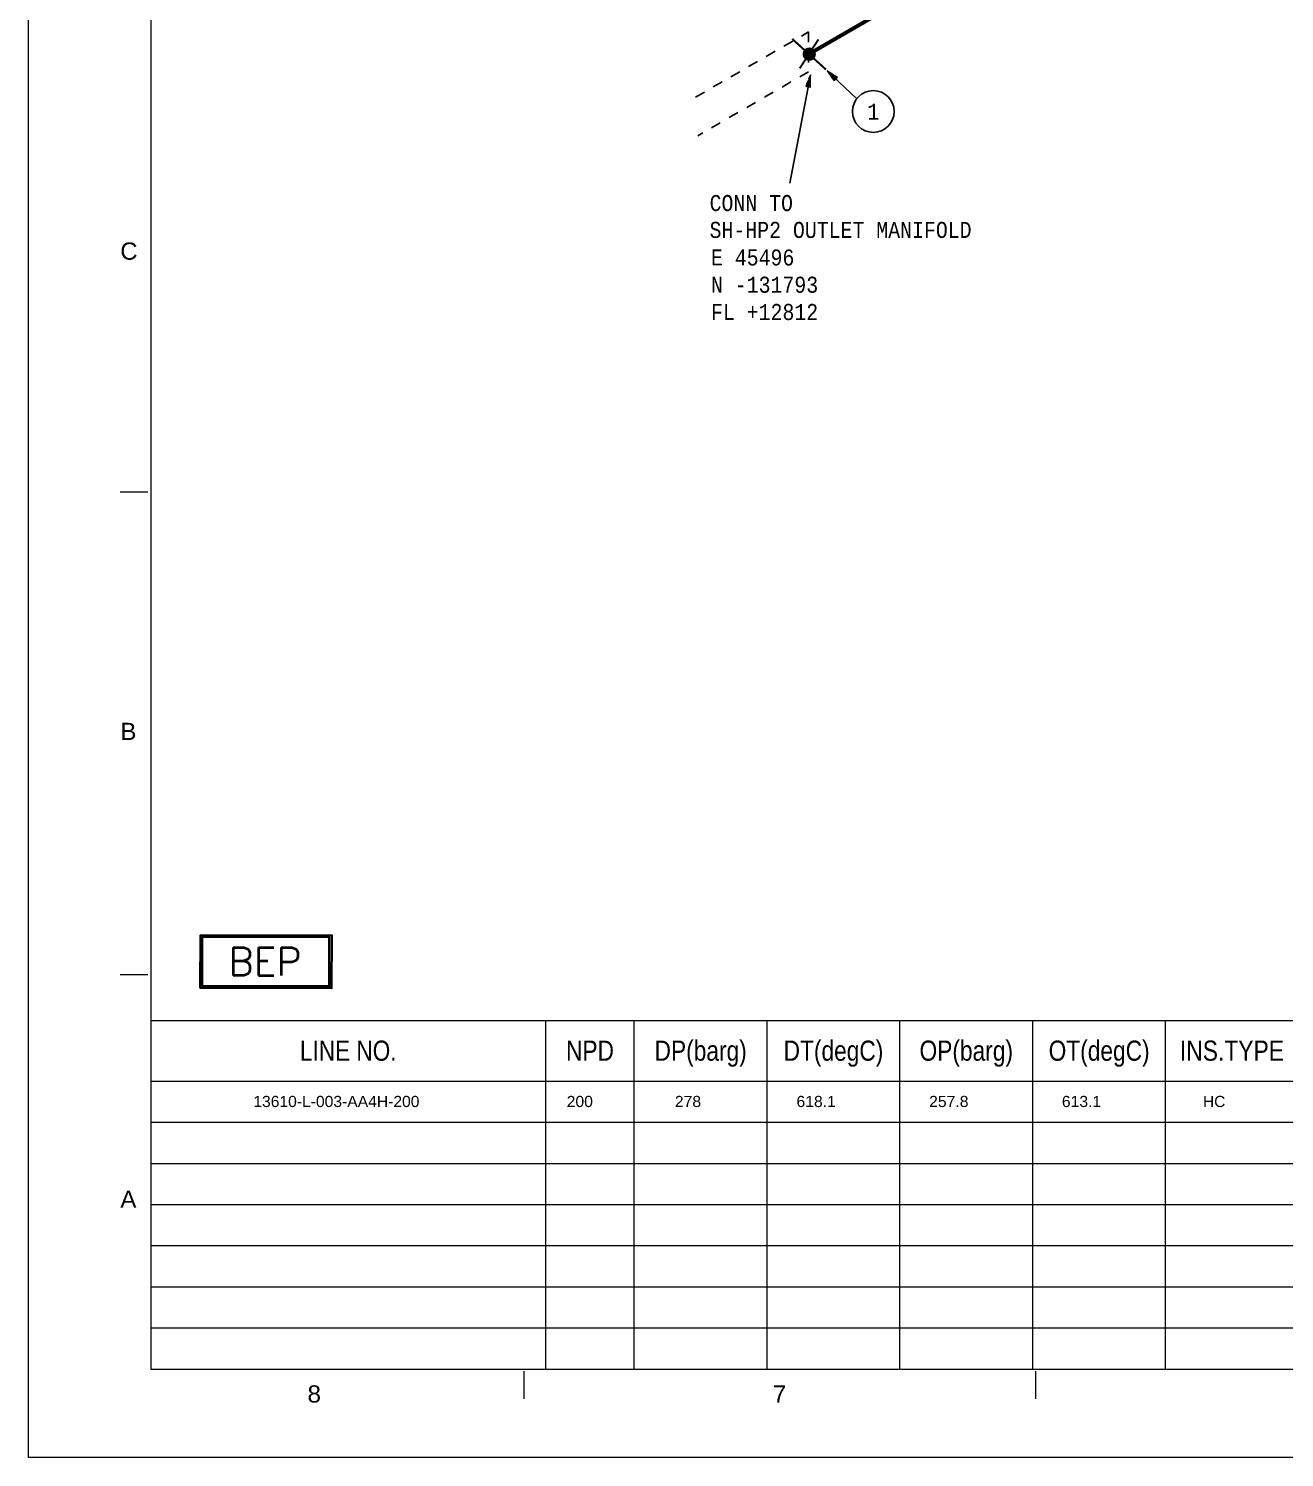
# Model space of a CAD drawing. Header units: inches. Extents: x 2106 to 2947, y -14 to 580.
# Drawn here: x 2106.2 to 2364.2, y -13.8 to 279.7 of the extents above; entities that cross this region are included whole.
import ezdxf
from ezdxf.enums import TextEntityAlignment as Align

# ---------------------------------------------------------------- set-up
doc = ezdxf.new("R2010")
doc.units = ezdxf.units.IN
doc.header["$MEASUREMENT"] = 0
doc.linetypes.add('Dashed', pattern=[4.18782, 2.09391, -2.09391])
doc.linetypes.add('Solid', pattern=[1, 1, 0])
for name, color, linetype in [('2', 2, 'Continuous'), ('4', 7, 'Continuous'), ('BG 0 -1', 7, 'Continuous'), ('BG BG BG BG BG 2', 7, 'Continuous'), ('BG BG BG BG TITLETEXT', 7, 'Continuous'), ('DIM-LINES', 7, 'Continuous'), ('ISO-TEXT', 7, 'Continuous'), ('NOZZLES', 7, 'Continuous'), ('WELDS', 7, 'Continuous')]:
    doc.layers.add(name, color=color, linetype=linetype)
doc.layers.add('weldDimension', color=2, linetype='Solid', lineweight=13)
doc.styles.add('Arial', font='arial.ttf')
doc.styles.add('fixedText', font='MONOTXT8.shx', dxfattribs={"width": 0.85})
doc.styles.add('MONOTXT', font='MONOTXT.shx', dxfattribs={"width": 0.8})
doc.styles.add('txt.shx', font='txt.shx')

msp = doc.modelspace()

# ---------------------------------------------------------------- hatches: boundary and pattern name
at = {"layer": 'WELDS'}
h = msp.add_hatch(color=2, dxfattribs=at)
edge = h.paths.add_edge_path(flags=0)
edge.add_arc((2266.59, 274.47), 1.38, 180, 540, ccw=False)

# ---------------------------------------------------------------- linework, layer by layer
at = {"layer": '2', "color": 2, "linetype": 'Dashed'}
msp.add_lwpolyline([(2243.25, 265.63), (2266.46, 279.03), (2266.46, 270.85), (2243.71, 257.71)], dxfattribs=at)
at = {"layer": '2', "color": 4}
msp.add_circle((2279.75, 262.68), 4.29, dxfattribs=at)
at = {"layer": '4', "color": 4}
for points in [[(2168.53, 93.4), (2168.49, 82.55), (2141.51, 82.63), (2141.54, 93.48)], [(2168.01, 93.12), (2168.01, 82.98), (2141.91, 82.98), (2141.91, 93.12)]]:
    msp.add_lwpolyline(points, close=True, dxfattribs=at)
at = {"layer": 'BG 0 -1', "color": 7, "linetype": 'Continuous', "lineweight": 9}
for p, q in [((2106.24, -13.83), (2106.24, 580.17)), ((2131.35, 562.92), (2131.35, 4.28)), ((2130.72, 184.46), (2125.07, 184.46)), ((2130.72, 85.31), (2125.07, 85.31)), ((2131.35, 4.28), (2922.17, 4.28)), ((2207.94, 3.86), (2207.94, -1.8)), ((2313.06, 3.86), (2313.06, -1.8)), ((2947.24, -13.83), (2106.24, -13.83))]:
    msp.add_line(p, q, dxfattribs=at)
at = {"layer": 'BG BG BG BG BG 2', "color": 2, "linetype": 'Continuous', "lineweight": 15}
for p, q in [((2529.32, 75.88), (2131.35, 75.88)), ((2212.47, 4.28), (2212.47, 75.88)), ((2230.64, 4.28), (2230.64, 75.88)), ((2257.93, 4.28), (2257.93, 75.88)), ((2285.21, 4.28), (2285.21, 75.88)), ((2312.49, 4.28), (2312.49, 75.88)), ((2339.78, 4.28), (2339.78, 75.88)), ((2529.32, 63.41), (2131.35, 63.41)), ((2529.32, 54.96), (2131.35, 54.96)), ((2529.32, 46.51), (2131.35, 46.51)), ((2529.32, 38.06), (2131.35, 38.06)), ((2529.32, 29.61), (2131.35, 29.61)), ((2529.32, 21.16), (2131.35, 21.16)), ((2529.32, 12.71), (2131.35, 12.71))]:
    msp.add_line(p, q, dxfattribs=at)
at = {"layer": 'DIM-LINES', "color": 4}
for p, q in [((2262.6, 247.96), (2266.82, 270.24)), ((2276.35, 265.3), (2270.25, 271.04))]:
    msp.add_line(p, q, dxfattribs=at)
at = {"layer": 'NOZZLES', "const_width": 0.8}
msp.add_lwpolyline([(2266.59, 274.52), (2358.89, 327.92)], dxfattribs=at)
at = {"layer": 'NOZZLES', "color": 4, "linetype": 'Continuous', "lineweight": 35}
for points in [[(2141.54, 93.48), (2168.53, 93.4), (2168.49, 82.55), (2141.51, 82.63)], [(2141.91, 93.12), (2168.01, 93.12), (2168.01, 82.98), (2141.91, 82.98)]]:
    msp.add_lwpolyline(points, close=True, dxfattribs=at)
at = {"layer": 'weldDimension', "color": 4, "flags": 128}
for points in [[(2266.82, 270.24), (2265.87, 267.89), (2266.85, 267.7), (2266.82, 270.24), (2266.73, 269.75), (2265.97, 267.87), (2266.75, 267.72), (2266.73, 269.75), (2266.63, 269.26), (2266.06, 267.85), (2266.65, 267.74), (2266.63, 269.26), (2266.54, 268.77), (2266.16, 267.83), (2266.55, 267.76), (2266.54, 268.77), (2266.45, 268.28), (2266.26, 267.81), (2266.46, 267.78), (2266.45, 268.28)], [(2270.25, 271.04), (2271.72, 268.97), (2272.4, 269.69), (2270.25, 271.04), (2270.61, 270.7), (2271.79, 269.04), (2272.34, 269.62), (2270.61, 270.7), (2270.97, 270.35), (2271.86, 269.11), (2272.27, 269.55), (2270.97, 270.35), (2271.34, 270.01), (2271.93, 269.19), (2272.2, 269.48), (2271.34, 270.01), (2271.7, 269.67), (2272, 269.26), (2272.13, 269.4), (2271.7, 269.67)]]:
    msp.add_lwpolyline(points, dxfattribs=at)
at = {"layer": 'WELDS', "color": 2, "linetype": 'ByBlock', "const_width": 0.4}
for points in [[(2270.02, 271.31), (2263.1, 277.59)], [(2264.64, 271.55), (2268.48, 277.5)]]:
    msp.add_lwpolyline(points, dxfattribs=at)

# ---------------------------------------------------------------- texts
at = {"color": 2, "linetype": 'Continuous', "lineweight": 25, "style": 'txt.shx'}
msp.add_text('BEP', height=5.76, dxfattribs=at).set_placement((2147.26, 85.17))
at = {"layer": '2', "style": 'fixedText', "width": 0.85}
msp.add_text('1', height=3.3, dxfattribs=at).set_placement((2279.75, 262.68), align=Align.MIDDLE_CENTER)
at = {"layer": '2', "style": 'Arial'}
for s, height, width, p in [('13610-L-003-AA4H-200', 2.2931, 1.00348, (2152.4, 60.45)), ('200', 2.293, 1.008516, (2216.77, 60.45)), ('278', 2.293, 1.008516, (2238.99, 60.45)), ('618.1 ', 2.293, 1.008516, (2263.97, 60.45)), ('257.8 ', 2.293, 1.008516, (2291.22, 60.45)), ('613.1 ', 2.293, 1.008516, (2318.48, 60.45)), ('HC', 2.293, 0.992063, (2347.47, 60.45))]:
    msp.add_text(s, height=height, dxfattribs=dict(at, width=width)).set_placement(p, align=Align.TOP_LEFT)
at = {"layer": 'BG 0 -1', "color": 7, "style": 'Arial'}
for s, height, width, p in [('C', 3.54, 0.992063, (2125.08, 232.24)), ('B ', 3.537, 1.005373, (2125.08, 133.56)), ('A', 3.54, 1.004063, (2125.08, 37.46))]:
    msp.add_text(s, height=height, dxfattribs=dict(at, width=width)).set_placement(p)
at = {"layer": 'BG 0 -1', "color": 7, "style": 'Arial', "width": 1.008516}
for s, p in [('8', (2164.92, -0.79)), ('7', (2260.5, -0.78))]:
    msp.add_text(s, height=3.54, dxfattribs=at).set_placement(p, align=Align.MIDDLE)
at = {"layer": 'BG BG BG BG TITLETEXT', "color": 4, "style": 'Arial'}
for s, width, p in [('LINE NO.', 0.800705, (2171.9, 69.74)), ('NPD', 0.80406, (2221.56, 69.74)), ('DP(barg)', 0.806291, (2244.29, 69.74)), ('DT(degC)', 0.805416, (2271.57, 69.74)), ('OP(barg)', 0.806696, (2298.85, 69.74)), ('OT(degC)', 0.805802, (2326.14, 69.74)), ('INS.TYPE', 0.809963, (2353.42, 69.74))]:
    msp.add_text(s, height=4.146, dxfattribs=dict(at, width=width)).set_placement(p, align=Align.MIDDLE_CENTER)
at = {"layer": 'ISO-TEXT', "color": 2, "style": 'MONOTXT', "width": 0.8566}
for s, p in [('CONN TO', (2246.12, 242.23)), ('SH-HP2 OUTLET MANIFOLD', (2246.12, 236.71)), ('E 45496', (2246.41, 231.05)), ('N -131793', (2246.41, 225.45)), ('FL +12812', (2246.41, 219.85))]:
    msp.add_text(s, height=3.3, dxfattribs=at).set_placement(p)

doc.saveas('drawing.dxf')
